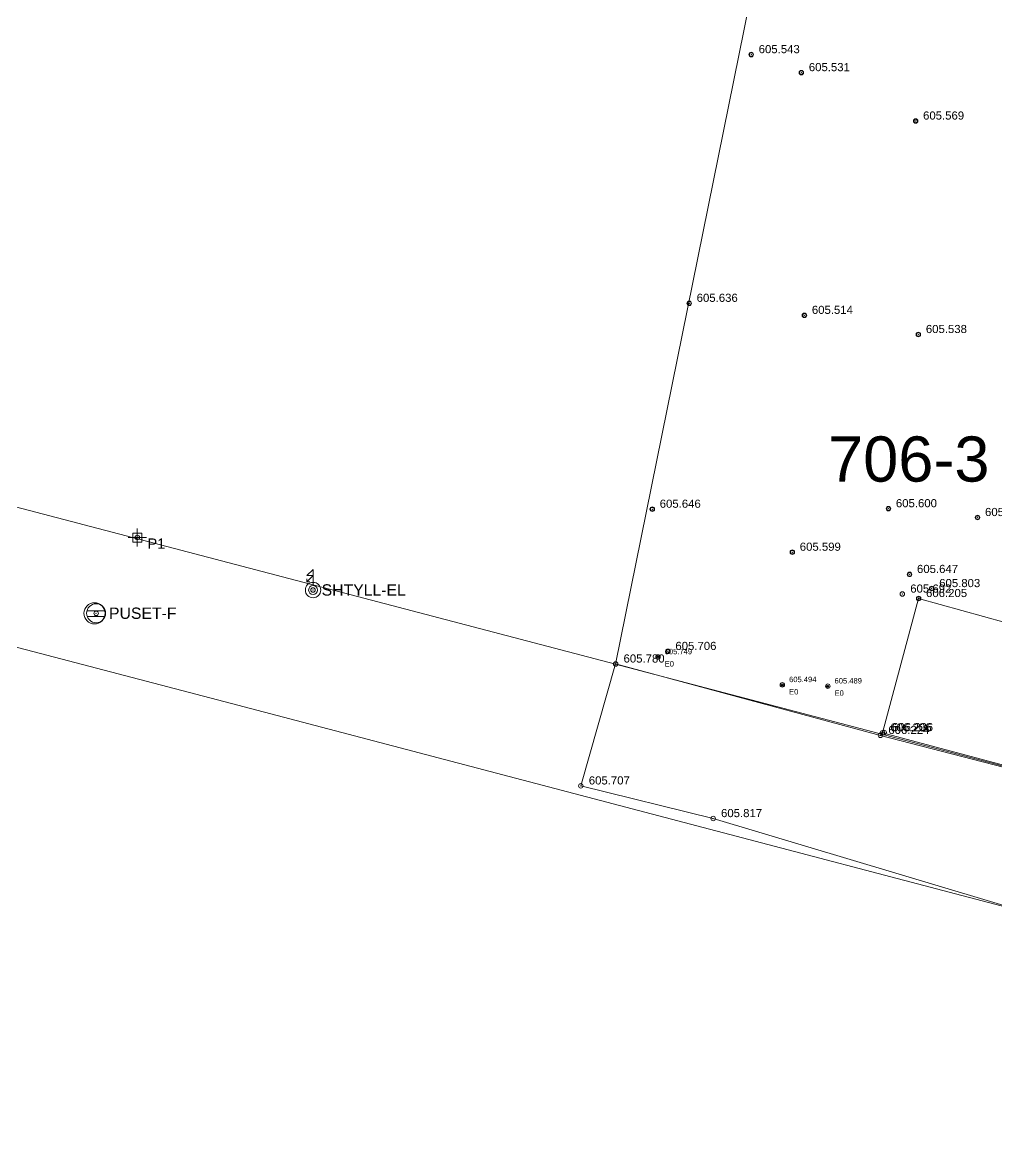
# Model space of a CAD drawing. Header units: metres. Extents: x 7508213 to 7508396, y 4696547 to 4696848.
# Drawn here: x 7508276.6 to 7508319.71, y 4696748.75 to 4696798.54 of the extents above; entities that cross this region are included whole.
import ezdxf

# ---------------------------------------------------------------- set-up
doc = ezdxf.new("R2010")
doc.units = ezdxf.units.M
doc.header["$PDMODE"] = 32
doc.header["$PDSIZE"] = 0.2
for name, color, linetype, lineweight in [('E0 pikat', 4, 'Continuous', 0), ('Matjet', 210, 'Continuous', 0), ('Nr Parceles Baze', 7, 'Continuous', 0), ('Parc-Re', 7, 'Continuous', 0), ('Puset fekali', 30, 'Continuous', 0), ('rrjet', 7, 'Continuous', 0), ('rruge', 31, 'Continuous', 0), ('rruge pikat', 31, 'Continuous', 0), ('Shtyll elektrike', 7, 'Continuous', 0)]:
    doc.layers.add(name, color=color, linetype=linetype, lineweight=lineweight)
doc.layers.add('garazha', color=7, linetype='Continuous', lineweight=0, true_color=0x68589d)
doc.layers.add('garazha pikat', color=7, linetype='Continuous', lineweight=0, true_color=0x68589d)
doc.styles.get("Standard").update_dxf_attribs({"font": 'arial.ttf'})

# ---------------------------------------------------------------- blocks, each defined once
blk = doc.blocks.new('*U58')
at = {"color": 0, "linetype": 'ByBlock', "lineweight": -2, "transparency": 16777216}
blk.add_line((0, 0), (0, 0), dxfattribs=at)
blk.add_circle((0, 0), 0.5, dxfattribs=at)
blk = doc.blocks.new('*U965', base_point=(7508314.669, 4696767.102, 606.206))
at = {"layer": 'garazha pikat', "linetype": 'ByBlock', "insert": (7508315.019, 4696767.342, 606.206), "char_height": 0.36, "attachment_point": 4}
blk.add_mtext('{\\C256;606.206}', dxfattribs=at)
blk = doc.blocks.new('*U966', base_point=(7508314.669, 4696767.102, 606.206))
at = {"layer": 'garazha pikat', "linetype": 'ByBlock', "lineweight": -2}
blk.add_blockref('*U965', (7508314.669, 4696767.102, 606.206), dxfattribs=at)
blk = doc.blocks.new('*U967', base_point=(7508314.669, 4696767.102, 606.206))
at = {"layer": 'garazha pikat', "linetype": 'ByBlock', "lineweight": -2}
blk.add_blockref('*U966', (7508314.669, 4696767.102, 606.206), dxfattribs=at)
at = {"layer": 'garazha pikat', "linetype": 'ByBlock', "lineweight": -2, "xscale": 0.1999999960000001, "yscale": 0.1999999960000001, "zscale": 0.1999999960000001}
blk.add_blockref('*U58', (7508314.669, 4696767.102, 606.206), dxfattribs=at)
blk = doc.blocks.new('Settling Basin - PK ujrat e zeza')
at = {"color": 21, "lineweight": 0, "flags": 128}
for points in [[(-0.95, 0.27), (0.96, 0.27)], [(-0.95, -0.33), (0.96, -0.33)]]:
    blk.add_lwpolyline(points, dxfattribs=at)
at = {"color": 21, "lineweight": 0}
blk.add_circle((0, 0), 1, dxfattribs=at)
blk = doc.blocks.new('Puset_Kan_Atmosferik')
blk.add_blockref('Settling Basin - PK ujrat e zeza', (0, 0))
blk = doc.blocks.new('*U968', base_point=(7508279.855, 4696772.393, 605.657))
at = {"layer": 'Puset fekali', "linetype": 'ByBlock', "insert": (7508280.425, 4696772.393, 605.657), "char_height": 0.5, "attachment_point": 4}
blk.add_mtext('PUSET-F', dxfattribs=at)
blk = doc.blocks.new('*U969', base_point=(7508279.855, 4696772.393, 605.657))
at = {"layer": 'Puset fekali', "color": 0, "linetype": 'ByBlock', "lineweight": -2}
blk.add_blockref('*U968', (7508279.855, 4696772.393, 605.657), dxfattribs=at)
blk = doc.blocks.new('*U970', base_point=(7508279.855, 4696772.393, 605.657))
at = {"layer": 'Puset fekali', "color": 0, "linetype": 'ByBlock', "lineweight": -2, "xscale": 0.4199999954853257, "yscale": 0.4199999954853257, "zscale": 0.4199999954853257}
blk.add_blockref('Puset_Kan_Atmosferik', (7508279.855, 4696772.393, 605.657), dxfattribs=at)
at = {"layer": 'Puset fekali', "color": 0, "linetype": 'ByBlock', "lineweight": -2}
blk.add_blockref('*U969', (7508279.855, 4696772.393, 605.657), dxfattribs=at)
blk = doc.blocks.new('Pole electricity_ Shtyllë Elekrike Druri - tension i lartë')
at = {"color": 1, "linetype": 'ByBlock', "lineweight": 0, "flags": 128}
for points in [[(0, 0.5), (0, 2.35), (-0.7, 1.65), (0, 1.65), (-0.7, 0.95)], [(-0.35, 0.95), (-0.7, 0.95), (-0.7, 1.3)]]:
    blk.add_lwpolyline(points, dxfattribs=at)
at = {"color": 1, "linetype": 'ByBlock', "lineweight": 0}
blk.add_circle((0, 0), 0.5, dxfattribs=at)
blk = doc.blocks.new('Shtylle_Elekrike_Druri')
at = {"color": 1, "lineweight": 0}
blk.add_blockref('Pole electricity_ Shtyllë Elekrike Druri - tension i lartë', (0, 0), dxfattribs=at)
blk = doc.blocks.new('*U971', base_point=(7508289.457, 4696773.423, 605.713))
at = {"layer": 'Shtyll elektrike', "linetype": 'ByBlock', "insert": (7508289.839, 4696773.423, 605.713), "char_height": 0.5, "attachment_point": 4}
blk.add_mtext('SHTYLL-EL', dxfattribs=at)
blk = doc.blocks.new('*U972', base_point=(7508289.457, 4696773.423, 605.713))
at = {"color": 0, "linetype": 'ByBlock', "lineweight": -2}
blk.add_blockref('*U971', (7508289.457, 4696773.423, 605.713), dxfattribs=at)
blk = doc.blocks.new('*U973', base_point=(7508289.457, 4696773.423, 605.713))
at = {"color": 0, "linetype": 'ByBlock', "lineweight": -2}
blk.add_blockref('*U972', (7508289.457, 4696773.423, 605.713), dxfattribs=at)
at = {"layer": 'Shtyll elektrike', "color": 0, "linetype": 'ByBlock', "lineweight": -2, "xscale": 0.3859649109768737, "yscale": 0.3859649109768737, "zscale": 0.3859649109768737}
blk.add_blockref('Shtylle_Elekrike_Druri', (7508289.457, 4696773.423, 605.713), dxfattribs=at)
blk = doc.blocks.new('*U989', base_point=(7508314.576, 4696766.99, 606.224))
at = {"layer": 'rruge pikat', "linetype": 'ByBlock', "insert": (7508314.926, 4696767.23, 606.224), "char_height": 0.36, "attachment_point": 4}
blk.add_mtext('{\\C256;606.224}', dxfattribs=at)
blk = doc.blocks.new('*U990', base_point=(7508314.576, 4696766.99, 606.224))
at = {"layer": 'rruge pikat', "linetype": 'ByBlock', "lineweight": -2}
blk.add_blockref('*U989', (7508314.576, 4696766.99, 606.224), dxfattribs=at)
blk = doc.blocks.new('*U991', base_point=(7508314.576, 4696766.99, 606.224))
at = {"layer": 'rruge pikat', "linetype": 'ByBlock', "lineweight": -2}
blk.add_blockref('*U990', (7508314.576, 4696766.99, 606.224), dxfattribs=at)
at = {"layer": 'rruge pikat', "linetype": 'ByBlock', "lineweight": -2, "xscale": 0.1999999960000001, "yscale": 0.1999999960000001, "zscale": 0.1999999960000001}
blk.add_blockref('*U58', (7508314.576, 4696766.99, 606.224), dxfattribs=at)
blk = doc.blocks.new('*U992', base_point=(7508302.854, 4696770.15, 605.78))
at = {"layer": 'rruge pikat', "linetype": 'ByBlock', "insert": (7508303.204, 4696770.39, 605.78), "char_height": 0.36, "attachment_point": 4}
blk.add_mtext('{\\C256;605.780}', dxfattribs=at)
blk = doc.blocks.new('*U993', base_point=(7508302.854, 4696770.15, 605.78))
at = {"layer": 'rruge pikat', "linetype": 'ByBlock', "lineweight": -2}
blk.add_blockref('*U992', (7508302.854, 4696770.15, 605.78), dxfattribs=at)
blk = doc.blocks.new('*U994', base_point=(7508302.854, 4696770.15, 605.78))
at = {"layer": 'rruge pikat', "linetype": 'ByBlock', "lineweight": -2, "xscale": 0.1999999960000001, "yscale": 0.1999999960000001, "zscale": 0.1999999960000001}
blk.add_blockref('*U58', (7508302.854, 4696770.15, 605.78), dxfattribs=at)
at = {"layer": 'rruge pikat', "linetype": 'ByBlock', "lineweight": -2}
blk.add_blockref('*U993', (7508302.854, 4696770.15, 605.78), dxfattribs=at)
blk = doc.blocks.new('*U995', base_point=(7508301.315, 4696764.754, 605.707))
at = {"layer": 'rruge pikat', "linetype": 'ByBlock', "insert": (7508301.665, 4696764.994, 605.707), "char_height": 0.36, "attachment_point": 4}
blk.add_mtext('{\\C256;605.707}', dxfattribs=at)
blk = doc.blocks.new('*U996', base_point=(7508301.315, 4696764.754, 605.707))
at = {"layer": 'rruge pikat', "linetype": 'ByBlock', "lineweight": -2}
blk.add_blockref('*U995', (7508301.315, 4696764.754, 605.707), dxfattribs=at)
blk = doc.blocks.new('*U997', base_point=(7508301.315, 4696764.754, 605.707))
at = {"layer": 'rruge pikat', "linetype": 'ByBlock', "lineweight": -2, "xscale": 0.1999999960000001, "yscale": 0.1999999960000001, "zscale": 0.1999999960000001}
blk.add_blockref('*U58', (7508301.315, 4696764.754, 605.707), dxfattribs=at)
at = {"layer": 'rruge pikat', "linetype": 'ByBlock', "lineweight": -2}
blk.add_blockref('*U996', (7508301.315, 4696764.754, 605.707), dxfattribs=at)
blk = doc.blocks.new('*U998', base_point=(7508307.17, 4696763.308, 605.817))
at = {"layer": 'rruge pikat', "linetype": 'ByBlock', "insert": (7508307.52, 4696763.548, 605.817), "char_height": 0.36, "attachment_point": 4}
blk.add_mtext('{\\C256;605.817}', dxfattribs=at)
blk = doc.blocks.new('*U999', base_point=(7508307.17, 4696763.308, 605.817))
at = {"layer": 'rruge pikat', "linetype": 'ByBlock', "lineweight": -2}
blk.add_blockref('*U998', (7508307.17, 4696763.308, 605.817), dxfattribs=at)
blk = doc.blocks.new('*U1000', base_point=(7508307.17, 4696763.308, 605.817))
at = {"layer": 'rruge pikat', "linetype": 'ByBlock', "lineweight": -2, "xscale": 0.1999999960000001, "yscale": 0.1999999960000001, "zscale": 0.1999999960000001}
blk.add_blockref('*U58', (7508307.17, 4696763.308, 605.817), dxfattribs=at)
at = {"layer": 'rruge pikat', "linetype": 'ByBlock', "lineweight": -2}
blk.add_blockref('*U999', (7508307.17, 4696763.308, 605.817), dxfattribs=at)
blk = doc.blocks.new('*U1535', base_point=(7508308.857, 4696797.12, 605.543))
at = {"layer": 'Matjet', "linetype": 'ByBlock', "insert": (7508309.187, 4696797.36, 605.543), "char_height": 0.36, "attachment_point": 4}
blk.add_mtext('605.543', dxfattribs=at)
blk = doc.blocks.new('*U1536', base_point=(7508308.857, 4696797.12, 605.543))
at = {"layer": 'Matjet', "linetype": 'ByBlock', "lineweight": -2}
blk.add_blockref('*U1535', (7508308.857, 4696797.12, 605.543), dxfattribs=at)
blk = doc.blocks.new('*U1537', base_point=(7508308.857, 4696797.12, 605.543))
at = {"layer": 'Matjet', "linetype": 'ByBlock', "lineweight": -2, "xscale": 0.1599999968, "yscale": 0.1599999968, "zscale": 0.1599999968}
blk.add_blockref('*U58', (7508308.857, 4696797.12, 605.543), dxfattribs=at)
at = {"layer": 'Matjet', "linetype": 'ByBlock', "lineweight": -2}
blk.add_blockref('*U1536', (7508308.857, 4696797.12, 605.543), dxfattribs=at)
blk = doc.blocks.new('*U1538', base_point=(7508311.076, 4696796.323, 605.531))
at = {"layer": 'Matjet', "linetype": 'ByBlock', "insert": (7508311.406, 4696796.563, 605.531), "char_height": 0.36, "attachment_point": 4}
blk.add_mtext('605.531', dxfattribs=at)
blk = doc.blocks.new('*U1539', base_point=(7508311.076, 4696796.323, 605.531))
at = {"layer": 'Matjet', "linetype": 'ByBlock', "lineweight": -2}
blk.add_blockref('*U1538', (7508311.076, 4696796.323, 605.531), dxfattribs=at)
blk = doc.blocks.new('*U1540', base_point=(7508311.076, 4696796.323, 605.531))
at = {"layer": 'Matjet', "linetype": 'ByBlock', "lineweight": -2}
blk.add_blockref('*U1539', (7508311.076, 4696796.323, 605.531), dxfattribs=at)
at = {"layer": 'Matjet', "linetype": 'ByBlock', "lineweight": -2, "xscale": 0.1599999968, "yscale": 0.1599999968, "zscale": 0.1599999968}
blk.add_blockref('*U58', (7508311.076, 4696796.323, 605.531), dxfattribs=at)
blk = doc.blocks.new('*U1541', base_point=(7508316.134, 4696794.181, 605.569))
at = {"layer": 'Matjet', "linetype": 'ByBlock', "insert": (7508316.464, 4696794.421, 605.569), "char_height": 0.36, "attachment_point": 4}
blk.add_mtext('605.569', dxfattribs=at)
blk = doc.blocks.new('*U1542', base_point=(7508316.134, 4696794.181, 605.569))
at = {"layer": 'Matjet', "linetype": 'ByBlock', "lineweight": -2}
blk.add_blockref('*U1541', (7508316.134, 4696794.181, 605.569), dxfattribs=at)
blk = doc.blocks.new('*U1543', base_point=(7508316.134, 4696794.181, 605.569))
at = {"layer": 'Matjet', "linetype": 'ByBlock', "lineweight": -2, "xscale": 0.1599999968, "yscale": 0.1599999968, "zscale": 0.1599999968}
blk.add_blockref('*U58', (7508316.134, 4696794.181, 605.569), dxfattribs=at)
at = {"layer": 'Matjet', "linetype": 'ByBlock', "lineweight": -2}
blk.add_blockref('*U1542', (7508316.134, 4696794.181, 605.569), dxfattribs=at)
blk = doc.blocks.new('*U1571', base_point=(7508316.257, 4696784.733, 605.538))
at = {"layer": 'Matjet', "linetype": 'ByBlock', "insert": (7508316.587, 4696784.973, 605.538), "char_height": 0.36, "attachment_point": 4}
blk.add_mtext('605.538', dxfattribs=at)
blk = doc.blocks.new('*U1572', base_point=(7508316.257, 4696784.733, 605.538))
at = {"layer": 'Matjet', "linetype": 'ByBlock', "lineweight": -2}
blk.add_blockref('*U1571', (7508316.257, 4696784.733, 605.538), dxfattribs=at)
blk = doc.blocks.new('*U1573', base_point=(7508316.257, 4696784.733, 605.538))
at = {"layer": 'Matjet', "linetype": 'ByBlock', "lineweight": -2, "xscale": 0.1599999968, "yscale": 0.1599999968, "zscale": 0.1599999968}
blk.add_blockref('*U58', (7508316.257, 4696784.733, 605.538), dxfattribs=at)
at = {"layer": 'Matjet', "linetype": 'ByBlock', "lineweight": -2}
blk.add_blockref('*U1572', (7508316.257, 4696784.733, 605.538), dxfattribs=at)
blk = doc.blocks.new('*U1574', base_point=(7508311.211, 4696785.58, 605.514))
at = {"layer": 'Matjet', "linetype": 'ByBlock', "insert": (7508311.541, 4696785.82, 605.514), "char_height": 0.36, "attachment_point": 4}
blk.add_mtext('605.514', dxfattribs=at)
blk = doc.blocks.new('*U1575', base_point=(7508311.211, 4696785.58, 605.514))
at = {"layer": 'Matjet', "linetype": 'ByBlock', "lineweight": -2}
blk.add_blockref('*U1574', (7508311.211, 4696785.58, 605.514), dxfattribs=at)
blk = doc.blocks.new('*U1576', base_point=(7508311.211, 4696785.58, 605.514))
at = {"layer": 'Matjet', "linetype": 'ByBlock', "lineweight": -2}
blk.add_blockref('*U1575', (7508311.211, 4696785.58, 605.514), dxfattribs=at)
at = {"layer": 'Matjet', "linetype": 'ByBlock', "lineweight": -2, "xscale": 0.1599999968, "yscale": 0.1599999968, "zscale": 0.1599999968}
blk.add_blockref('*U58', (7508311.211, 4696785.58, 605.514), dxfattribs=at)
blk = doc.blocks.new('*U1577', base_point=(7508306.112, 4696786.114, 605.636))
at = {"layer": 'Matjet', "linetype": 'ByBlock', "insert": (7508306.442, 4696786.354, 605.636), "char_height": 0.36, "attachment_point": 4}
blk.add_mtext('605.636', dxfattribs=at)
blk = doc.blocks.new('*U1578', base_point=(7508306.112, 4696786.114, 605.636))
at = {"layer": 'Matjet', "linetype": 'ByBlock', "lineweight": -2}
blk.add_blockref('*U1577', (7508306.112, 4696786.114, 605.636), dxfattribs=at)
blk = doc.blocks.new('*U1579', base_point=(7508306.112, 4696786.114, 605.636))
at = {"layer": 'Matjet', "linetype": 'ByBlock', "lineweight": -2, "xscale": 0.1599999968, "yscale": 0.1599999968, "zscale": 0.1599999968}
blk.add_blockref('*U58', (7508306.112, 4696786.114, 605.636), dxfattribs=at)
at = {"layer": 'Matjet', "linetype": 'ByBlock', "lineweight": -2}
blk.add_blockref('*U1578', (7508306.112, 4696786.114, 605.636), dxfattribs=at)
blk = doc.blocks.new('*U1580', base_point=(7508304.475, 4696777.001, 605.646))
at = {"layer": 'Matjet', "linetype": 'ByBlock', "insert": (7508304.805, 4696777.241, 605.646), "char_height": 0.36, "attachment_point": 4}
blk.add_mtext('605.646', dxfattribs=at)
blk = doc.blocks.new('*U1581', base_point=(7508304.475, 4696777.001, 605.646))
at = {"layer": 'Matjet', "linetype": 'ByBlock', "lineweight": -2}
blk.add_blockref('*U1580', (7508304.475, 4696777.001, 605.646), dxfattribs=at)
blk = doc.blocks.new('*U1582', base_point=(7508304.475, 4696777.001, 605.646))
at = {"layer": 'Matjet', "linetype": 'ByBlock', "lineweight": -2}
blk.add_blockref('*U1581', (7508304.475, 4696777.001, 605.646), dxfattribs=at)
at = {"layer": 'Matjet', "linetype": 'ByBlock', "lineweight": -2, "xscale": 0.1599999968, "yscale": 0.1599999968, "zscale": 0.1599999968}
blk.add_blockref('*U58', (7508304.475, 4696777.001, 605.646), dxfattribs=at)
blk = doc.blocks.new('*U1583', base_point=(7508310.675, 4696775.098, 605.599))
at = {"layer": 'Matjet', "linetype": 'ByBlock', "insert": (7508311.005, 4696775.338, 605.599), "char_height": 0.36, "attachment_point": 4}
blk.add_mtext('605.599', dxfattribs=at)
blk = doc.blocks.new('*U1584', base_point=(7508310.675, 4696775.098, 605.599))
at = {"layer": 'Matjet', "linetype": 'ByBlock', "lineweight": -2}
blk.add_blockref('*U1583', (7508310.675, 4696775.098, 605.599), dxfattribs=at)
blk = doc.blocks.new('*U1585', base_point=(7508310.675, 4696775.098, 605.599))
at = {"layer": 'Matjet', "linetype": 'ByBlock', "lineweight": -2}
blk.add_blockref('*U1584', (7508310.675, 4696775.098, 605.599), dxfattribs=at)
at = {"layer": 'Matjet', "linetype": 'ByBlock', "lineweight": -2, "xscale": 0.1599999968, "yscale": 0.1599999968, "zscale": 0.1599999968}
blk.add_blockref('*U58', (7508310.675, 4696775.098, 605.599), dxfattribs=at)
blk = doc.blocks.new('*U1586', base_point=(7508315.866, 4696774.114, 605.647))
at = {"layer": 'Matjet', "linetype": 'ByBlock', "insert": (7508316.196, 4696774.354, 605.647), "char_height": 0.36, "attachment_point": 4}
blk.add_mtext('605.647', dxfattribs=at)
blk = doc.blocks.new('*U1587', base_point=(7508315.866, 4696774.114, 605.647))
at = {"layer": 'Matjet', "linetype": 'ByBlock', "lineweight": -2}
blk.add_blockref('*U1586', (7508315.866, 4696774.114, 605.647), dxfattribs=at)
blk = doc.blocks.new('*U1588', base_point=(7508315.866, 4696774.114, 605.647))
at = {"layer": 'Matjet', "linetype": 'ByBlock', "lineweight": -2}
blk.add_blockref('*U1587', (7508315.866, 4696774.114, 605.647), dxfattribs=at)
at = {"layer": 'Matjet', "linetype": 'ByBlock', "lineweight": -2, "xscale": 0.1599999968, "yscale": 0.1599999968, "zscale": 0.1599999968}
blk.add_blockref('*U58', (7508315.866, 4696774.114, 605.647), dxfattribs=at)
blk = doc.blocks.new('*U1589', base_point=(7508315.547, 4696773.245, 605.692))
at = {"layer": 'garazha pikat', "linetype": 'ByBlock', "insert": (7508315.897, 4696773.485, 605.692), "char_height": 0.36, "attachment_point": 4}
blk.add_mtext('{\\C256;605.692}', dxfattribs=at)
blk = doc.blocks.new('*U1590', base_point=(7508315.547, 4696773.245, 605.692))
at = {"layer": 'garazha pikat', "linetype": 'ByBlock', "lineweight": -2}
blk.add_blockref('*U1589', (7508315.547, 4696773.245, 605.692), dxfattribs=at)
blk = doc.blocks.new('*U1591', base_point=(7508315.547, 4696773.245, 605.692))
at = {"layer": 'garazha pikat', "linetype": 'ByBlock', "lineweight": -2, "xscale": 0.1999999960000001, "yscale": 0.1999999960000001, "zscale": 0.1999999960000001}
blk.add_blockref('*U58', (7508315.547, 4696773.245, 605.692), dxfattribs=at)
at = {"layer": 'garazha pikat', "linetype": 'ByBlock', "lineweight": -2}
blk.add_blockref('*U1590', (7508315.547, 4696773.245, 605.692), dxfattribs=at)
blk = doc.blocks.new('*U1592', base_point=(7508316.848, 4696773.488, 605.803))
at = {"layer": 'Matjet', "linetype": 'ByBlock', "insert": (7508317.178, 4696773.728, 605.803), "char_height": 0.36, "attachment_point": 4}
blk.add_mtext('605.803', dxfattribs=at)
blk = doc.blocks.new('*U1593', base_point=(7508316.848, 4696773.488, 605.803))
at = {"layer": 'Matjet', "linetype": 'ByBlock', "lineweight": -2}
blk.add_blockref('*U1592', (7508316.848, 4696773.488, 605.803), dxfattribs=at)
blk = doc.blocks.new('*U1594', base_point=(7508316.848, 4696773.488, 605.803))
at = {"layer": 'Matjet', "linetype": 'ByBlock', "lineweight": -2}
blk.add_blockref('*U1593', (7508316.848, 4696773.488, 605.803), dxfattribs=at)
at = {"layer": 'Matjet', "linetype": 'ByBlock', "lineweight": -2, "xscale": 0.1599999968, "yscale": 0.1599999968, "zscale": 0.1599999968}
blk.add_blockref('*U58', (7508316.848, 4696773.488, 605.803), dxfattribs=at)
blk = doc.blocks.new('*U1601', base_point=(7508316.266, 4696773.048, 606.205))
at = {"layer": 'Matjet', "linetype": 'ByBlock', "insert": (7508316.596, 4696773.288, 606.205), "char_height": 0.36, "attachment_point": 4}
blk.add_mtext('606.205', dxfattribs=at)
blk = doc.blocks.new('*U1602', base_point=(7508316.266, 4696773.048, 606.205))
at = {"layer": 'Matjet', "linetype": 'ByBlock', "lineweight": -2}
blk.add_blockref('*U1601', (7508316.266, 4696773.048, 606.205), dxfattribs=at)
blk = doc.blocks.new('*U1603', base_point=(7508316.266, 4696773.048, 606.205))
at = {"layer": 'Matjet', "linetype": 'ByBlock', "lineweight": -2}
blk.add_blockref('*U1602', (7508316.266, 4696773.048, 606.205), dxfattribs=at)
at = {"layer": 'Matjet', "linetype": 'ByBlock', "lineweight": -2, "xscale": 0.1599999968, "yscale": 0.1599999968, "zscale": 0.1599999968}
blk.add_blockref('*U58', (7508316.266, 4696773.048, 606.205), dxfattribs=at)
blk = doc.blocks.new('*U1634', base_point=(7508318.877, 4696776.633, 605.68))
at = {"layer": 'Matjet', "linetype": 'ByBlock', "insert": (7508319.207, 4696776.873, 605.68), "char_height": 0.36, "attachment_point": 4}
blk.add_mtext('605.680', dxfattribs=at)
blk = doc.blocks.new('*U1635', base_point=(7508318.877, 4696776.633, 605.68))
at = {"layer": 'Matjet', "linetype": 'ByBlock', "lineweight": -2}
blk.add_blockref('*U1634', (7508318.877, 4696776.633, 605.68), dxfattribs=at)
blk = doc.blocks.new('*U1636', base_point=(7508318.877, 4696776.633, 605.68))
at = {"layer": 'Matjet', "linetype": 'ByBlock', "lineweight": -2, "xscale": 0.1599999968, "yscale": 0.1599999968, "zscale": 0.1599999968}
blk.add_blockref('*U58', (7508318.877, 4696776.633, 605.68), dxfattribs=at)
at = {"layer": 'Matjet', "linetype": 'ByBlock', "lineweight": -2}
blk.add_blockref('*U1635', (7508318.877, 4696776.633, 605.68), dxfattribs=at)
blk = doc.blocks.new('*U1637', base_point=(7508314.931, 4696777.023, 605.6))
at = {"layer": 'Matjet', "linetype": 'ByBlock', "insert": (7508315.261, 4696777.263, 605.6), "char_height": 0.36, "attachment_point": 4}
blk.add_mtext('605.600', dxfattribs=at)
blk = doc.blocks.new('*U1638', base_point=(7508314.931, 4696777.023, 605.6))
at = {"layer": 'Matjet', "linetype": 'ByBlock', "lineweight": -2}
blk.add_blockref('*U1637', (7508314.931, 4696777.023, 605.6), dxfattribs=at)
blk = doc.blocks.new('*U1639', base_point=(7508314.931, 4696777.023, 605.6))
at = {"layer": 'Matjet', "linetype": 'ByBlock', "lineweight": -2}
blk.add_blockref('*U1638', (7508314.931, 4696777.023, 605.6), dxfattribs=at)
at = {"layer": 'Matjet', "linetype": 'ByBlock', "lineweight": -2, "xscale": 0.1599999968, "yscale": 0.1599999968, "zscale": 0.1599999968}
blk.add_blockref('*U58', (7508314.931, 4696777.023, 605.6), dxfattribs=at)
blk = doc.blocks.new('*U1640', base_point=(7508305.169, 4696770.707, 605.706))
at = {"layer": 'Matjet', "linetype": 'ByBlock', "insert": (7508305.499, 4696770.947, 605.706), "char_height": 0.36, "attachment_point": 4}
blk.add_mtext('605.706', dxfattribs=at)
blk = doc.blocks.new('*U1641', base_point=(7508305.169, 4696770.707, 605.706))
at = {"layer": 'Matjet', "linetype": 'ByBlock', "lineweight": -2}
blk.add_blockref('*U1640', (7508305.169, 4696770.707, 605.706), dxfattribs=at)
blk = doc.blocks.new('*U1642', base_point=(7508305.169, 4696770.707, 605.706))
at = {"layer": 'Matjet', "linetype": 'ByBlock', "lineweight": -2, "xscale": 0.1599999968, "yscale": 0.1599999968, "zscale": 0.1599999968}
blk.add_blockref('*U58', (7508305.169, 4696770.707, 605.706), dxfattribs=at)
at = {"layer": 'Matjet', "linetype": 'ByBlock', "lineweight": -2}
blk.add_blockref('*U1641', (7508305.169, 4696770.707, 605.706), dxfattribs=at)
blk = doc.blocks.new('*U1643', base_point=(7508304.726, 4696770.458, 605.749))
at = {"layer": 'E0 pikat', "linetype": 'ByBlock', "char_height": 0.24}
for s, insert, attachment_point in [('605.749', (7508305.026, 4696770.698, 605.749), 4), ('E0', (7508305.026, 4696770.275, 605.749), 1)]:
    blk.add_mtext(s, dxfattribs=dict(at, insert=insert, attachment_point=attachment_point))
blk = doc.blocks.new('*U1644', base_point=(7508304.726, 4696770.458, 605.749))
at = {"layer": 'E0 pikat', "linetype": 'ByBlock', "lineweight": -2}
blk.add_blockref('*U1643', (7508304.726, 4696770.458, 605.749), dxfattribs=at)
blk = doc.blocks.new('*U1645', base_point=(7508304.726, 4696770.458, 605.749))
at = {"layer": 'E0 pikat', "linetype": 'ByBlock', "lineweight": -2}
blk.add_blockref('*U1644', (7508304.726, 4696770.458, 605.749), dxfattribs=at)
at = {"layer": 'E0 pikat', "linetype": 'ByBlock', "lineweight": -2, "xscale": 0.09999999800000003, "yscale": 0.09999999800000003, "zscale": 0.09999999800000003}
blk.add_blockref('*U58', (7508304.726, 4696770.458, 605.749), dxfattribs=at)
blk = doc.blocks.new('*U1646', base_point=(7508310.233, 4696769.224, 605.494))
at = {"layer": 'E0 pikat', "linetype": 'ByBlock', "char_height": 0.24}
for s, insert, attachment_point in [('605.494', (7508310.533, 4696769.464, 605.494), 4), ('E0', (7508310.533, 4696769.041, 605.494), 1)]:
    blk.add_mtext(s, dxfattribs=dict(at, insert=insert, attachment_point=attachment_point))
blk = doc.blocks.new('*U1647', base_point=(7508310.233, 4696769.224, 605.494))
at = {"layer": 'E0 pikat', "linetype": 'ByBlock', "lineweight": -2}
blk.add_blockref('*U1646', (7508310.233, 4696769.224, 605.494), dxfattribs=at)
blk = doc.blocks.new('*U1648', base_point=(7508310.233, 4696769.224, 605.494))
at = {"layer": 'E0 pikat', "linetype": 'ByBlock', "lineweight": -2, "xscale": 0.09999999800000003, "yscale": 0.09999999800000003, "zscale": 0.09999999800000003}
blk.add_blockref('*U58', (7508310.233, 4696769.224, 605.494), dxfattribs=at)
at = {"layer": 'E0 pikat', "linetype": 'ByBlock', "lineweight": -2}
blk.add_blockref('*U1647', (7508310.233, 4696769.224, 605.494), dxfattribs=at)
blk = doc.blocks.new('*U1649', base_point=(7508312.245, 4696769.165, 605.489))
at = {"layer": 'E0 pikat', "linetype": 'ByBlock', "char_height": 0.24}
for s, insert, attachment_point in [('605.489', (7508312.545, 4696769.405, 605.489), 4), ('E0', (7508312.545, 4696768.982, 605.489), 1)]:
    blk.add_mtext(s, dxfattribs=dict(at, insert=insert, attachment_point=attachment_point))
blk = doc.blocks.new('*U1650', base_point=(7508312.245, 4696769.165, 605.489))
at = {"layer": 'E0 pikat', "linetype": 'ByBlock', "lineweight": -2}
blk.add_blockref('*U1649', (7508312.245, 4696769.165, 605.489), dxfattribs=at)
blk = doc.blocks.new('*U1651', base_point=(7508312.245, 4696769.165, 605.489))
at = {"layer": 'E0 pikat', "linetype": 'ByBlock', "lineweight": -2}
blk.add_blockref('*U1650', (7508312.245, 4696769.165, 605.489), dxfattribs=at)
at = {"layer": 'E0 pikat', "linetype": 'ByBlock', "lineweight": -2, "xscale": 0.09999999800000003, "yscale": 0.09999999800000003, "zscale": 0.09999999800000003}
blk.add_blockref('*U58', (7508312.245, 4696769.165, 605.489), dxfattribs=at)
blk = doc.blocks.new('*U1652', base_point=(7508314.738, 4696767.116, 606.236))
at = {"layer": 'garazha pikat', "linetype": 'ByBlock', "insert": (7508315.088, 4696767.356, 606.236), "char_height": 0.36, "attachment_point": 4}
blk.add_mtext('{\\C256;606.236}', dxfattribs=at)
blk = doc.blocks.new('*U1653', base_point=(7508314.738, 4696767.116, 606.236))
at = {"layer": 'garazha pikat', "linetype": 'ByBlock', "lineweight": -2}
blk.add_blockref('*U1652', (7508314.738, 4696767.116, 606.236), dxfattribs=at)
blk = doc.blocks.new('*U1654', base_point=(7508314.738, 4696767.116, 606.236))
at = {"layer": 'garazha pikat', "linetype": 'ByBlock', "lineweight": -2}
blk.add_blockref('*U1653', (7508314.738, 4696767.116, 606.236), dxfattribs=at)
at = {"layer": 'garazha pikat', "linetype": 'ByBlock', "lineweight": -2, "xscale": 0.1999999960000001, "yscale": 0.1999999960000001, "zscale": 0.1999999960000001}
blk.add_blockref('*U58', (7508314.738, 4696767.116, 606.236), dxfattribs=at)
blk = doc.blocks.new('*U1667')
at = {"color": 0, "linetype": 'ByBlock', "lineweight": -2, "transparency": 16777216}
for p, q in [((-1, 0), (1, 0)), ((0, -1), (0, 1))]:
    blk.add_line(p, q, dxfattribs=at)
blk.add_lwpolyline([(-0.5, -0.5), (-0.5, 0.5), (0.5, 0.5), (0.5, -0.5)], close=True, dxfattribs=at)
blk = doc.blocks.new('*U1674', base_point=(7508281.679, 4696775.746, 605.981))
at = {"layer": 'rrjet', "linetype": 'ByBlock', "insert": (7508282.129, 4696775.706, 605.981), "char_height": 0.46, "attachment_point": 1}
blk.add_mtext('{\\fArial|b0|i0|c0|p34;\\C137;\\c8355647;P1}', dxfattribs=at)
blk = doc.blocks.new('*U1675', base_point=(7508281.679, 4696775.746, 605.981))
at = {"layer": 'rrjet', "color": 93, "linetype": 'ByBlock', "lineweight": -2}
blk.add_blockref('*U1674', (7508281.679, 4696775.746, 605.981), dxfattribs=at)
blk = doc.blocks.new('*U1676', base_point=(7508281.679, 4696775.746, 605.981))
at = {"layer": 'rrjet', "color": 93, "linetype": 'ByBlock', "lineweight": -2, "xscale": 0.4, "yscale": 0.4, "zscale": 0.4}
blk.add_blockref('*U1667', (7508281.679, 4696775.746, 605.981), dxfattribs=at)
at = {"layer": 'rrjet', "color": 93, "linetype": 'ByBlock', "lineweight": -2}
blk.add_blockref('*U1675', (7508281.679, 4696775.746, 605.981), dxfattribs=at)
blk = doc.blocks.new('*U1677', base_point=(7508281.679, 4696775.746, 605.981))
at = {"layer": 'rrjet', "linetype": 'ByBlock', "insert": (7508282.129, 4696775.706, 605.981), "char_height": 0.46, "attachment_point": 1}
blk.add_mtext('{\\fArial|b0|i0|c0|p34;\\C137;\\c8355647;P1}', dxfattribs=at)
blk = doc.blocks.new('*U1678', base_point=(7508281.679, 4696775.746, 605.981))
at = {"layer": 'rrjet', "color": 93, "linetype": 'ByBlock', "lineweight": -2}
blk.add_blockref('*U1677', (7508281.679, 4696775.746, 605.981), dxfattribs=at)
blk = doc.blocks.new('*U1679', base_point=(7508281.679, 4696775.746, 605.981))
at = {"layer": 'rrjet', "color": 93, "linetype": 'ByBlock', "lineweight": -2, "xscale": 0.4, "yscale": 0.4, "zscale": 0.4}
blk.add_blockref('*U1667', (7508281.679, 4696775.746, 605.981), dxfattribs=at)
at = {"layer": 'rrjet', "color": 93, "linetype": 'ByBlock', "lineweight": -2}
blk.add_blockref('*U1678', (7508281.679, 4696775.746, 605.981), dxfattribs=at)

msp = doc.modelspace()

# ---------------------------------------------------------------- linework, layer by layer
at = {"layer": 'E0 pikat'}
for p in [(7508304.726, 4696770.458, 605.749), (7508310.233, 4696769.224, 605.494), (7508312.245, 4696769.165, 605.489)]:
    msp.add_point(p, dxfattribs=at)
at = {"layer": 'garazha', "elevation": 605.692, "flags": 128}
for points in [[(7508314.669, 4696767.102), (7508316.266, 4696773.048)], [(7508316.266, 4696773.048), (7508322.979, 4696771.182)], [(7508314.669, 4696767.102), (7508321.347, 4696765.31)]]:
    msp.add_lwpolyline(points, dxfattribs=at)
at = {"layer": 'garazha pikat'}
for p in [(7508315.547, 4696773.245, 605.692), (7508314.669, 4696767.102, 606.206), (7508314.738, 4696767.116, 606.236)]:
    msp.add_point(p, dxfattribs=at)
at = {"layer": 'Matjet'}
for p in [(7508308.857, 4696797.12, 605.543), (7508311.076, 4696796.323, 605.531), (7508316.134, 4696794.181, 605.569), (7508306.112, 4696786.114, 605.636), (7508311.211, 4696785.58, 605.514), (7508316.257, 4696784.733, 605.538), (7508304.475, 4696777.001, 605.646), (7508314.931, 4696777.023, 605.6), (7508318.877, 4696776.633, 605.68), (7508310.675, 4696775.098, 605.599), (7508315.866, 4696774.114, 605.647), (7508316.848, 4696773.488, 605.803), (7508316.266, 4696773.048, 606.205), (7508305.169, 4696770.707, 605.706)]:
    msp.add_point(p, dxfattribs=at)
at = {"layer": 'Parc-Re', "flags": 128}
for points in [[(7508313.783, 4696824.107), (7508277.532, 4696834.894), (7508270.38, 4696836.459), (7508259.59, 4696781.473), (7508281.807, 4696775.663), (7508302.842, 4696770.141)], [(7508367.048, 4696784.338), (7508352.944, 4696789.074), (7508359.635, 4696808.98), (7508321.191, 4696821.902), (7508313.783, 4696824.107), (7508302.842, 4696770.141), (7508356.17, 4696756.126), (7508360.2, 4696770.031)], [(7508259.59, 4696781.473), (7508212.93, 4696793.673), (7508212.93, 4696787.471), (7508285.846, 4696768.404), (7508339.964, 4696754.18), (7508354.499, 4696750.361), (7508356.17, 4696756.126), (7508302.842, 4696770.141), (7508281.807, 4696775.663)]]:
    msp.add_lwpolyline(points, close=True, dxfattribs=at)
at = {"layer": 'Puset fekali'}
msp.add_circle((7508279.784, 4696772.393, 605.663), 0.469, dxfattribs=at)
msp.add_point((7508279.855, 4696772.393, 605.657), dxfattribs=at)
at = {"layer": 'rrjet'}
msp.add_point((7508281.679, 4696775.746, 605.981), dxfattribs=at)
msp.add_point((7508281.679, 4696775.746, 605.981), dxfattribs=at)
at = {"layer": 'rruge'}
msp.add_polyline3d([(7508301.315, 4696764.754, 605.707), (7508307.17, 4696763.308, 605.817), (7508321.318, 4696759.07, 606.093), (7508331.946, 4696756.316, 606.241), (7508334.089, 4696755.746, 606.252), (7508346.129, 4696752.64, 606.477), (7508350.233, 4696751.594, 606.554), (7508355.087, 4696750.281, 606.852), (7508359.496, 4696747.701, 606.948), (7508361.849, 4696755.775, 606.892), (7508356.818, 4696756.054, 606.713), (7508341.389, 4696760.069, 606.234), (7508314.576, 4696766.99, 606.224), (7508302.854, 4696770.15, 605.78)], close=True, dxfattribs=at)
at = {"layer": 'rruge pikat'}
for p in [(7508302.854, 4696770.15, 605.78), (7508314.576, 4696766.99, 606.224), (7508301.315, 4696764.754, 605.707), (7508307.17, 4696763.308, 605.817)]:
    msp.add_point(p, dxfattribs=at)
at = {"layer": 'Shtyll elektrike'}
msp.add_circle((7508289.457, 4696773.423, 605.713), 0.34, dxfattribs=at)
msp.add_point((7508289.457, 4696773.423, 605.713), dxfattribs=at)

# ---------------------------------------------------------------- block references
at = {"layer": 'E0 pikat'}
for name, p in [('*U1645', (7508304.726, 4696770.458, 605.749)), ('*U1648', (7508310.233, 4696769.224, 605.494)), ('*U1651', (7508312.245, 4696769.165, 605.489))]:
    msp.add_blockref(name, p, dxfattribs=at)
at = {"layer": 'garazha pikat'}
for name, p in [('*U1591', (7508315.547, 4696773.245, 605.692)), ('*U967', (7508314.669, 4696767.102, 606.206)), ('*U1654', (7508314.738, 4696767.116, 606.236))]:
    msp.add_blockref(name, p, dxfattribs=at)
at = {"layer": 'Matjet'}
for name, p in [('*U1537', (7508308.857, 4696797.12, 605.543)), ('*U1540', (7508311.076, 4696796.323, 605.531)), ('*U1543', (7508316.134, 4696794.181, 605.569)), ('*U1579', (7508306.112, 4696786.114, 605.636)), ('*U1576', (7508311.211, 4696785.58, 605.514)), ('*U1573', (7508316.257, 4696784.733, 605.538)), ('*U1582', (7508304.475, 4696777.001, 605.646)), ('*U1639', (7508314.931, 4696777.023, 605.6)), ('*U1636', (7508318.877, 4696776.633, 605.68)), ('*U1585', (7508310.675, 4696775.098, 605.599)), ('*U1588', (7508315.866, 4696774.114, 605.647)), ('*U1594', (7508316.848, 4696773.488, 605.803)), ('*U1603', (7508316.266, 4696773.048, 606.205)), ('*U1642', (7508305.169, 4696770.707, 605.706))]:
    msp.add_blockref(name, p, dxfattribs=at)
at = {"layer": 'Puset fekali'}
msp.add_blockref('*U970', (7508279.855, 4696772.393, 605.657), dxfattribs=at)
at = {"layer": 'rrjet'}
for name in ['*U1676', '*U1679']:
    msp.add_blockref(name, (7508281.679, 4696775.746, 605.981), dxfattribs=at)
at = {"layer": 'rruge pikat'}
for name, p in [('*U994', (7508302.854, 4696770.15, 605.78)), ('*U991', (7508314.576, 4696766.99, 606.224)), ('*U997', (7508301.315, 4696764.754, 605.707)), ('*U1000', (7508307.17, 4696763.308, 605.817))]:
    msp.add_blockref(name, p, dxfattribs=at)
at = {"layer": 'Shtyll elektrike'}
msp.add_blockref('*U973', (7508289.457, 4696773.423, 605.713), dxfattribs=at)

# ---------------------------------------------------------------- texts
at = {"layer": 'Nr Parceles Baze'}
msp.add_text('706-3', height=2, dxfattribs=at).set_placement((7508312.259, 4696778.22))

doc.saveas('drawing.dxf')
